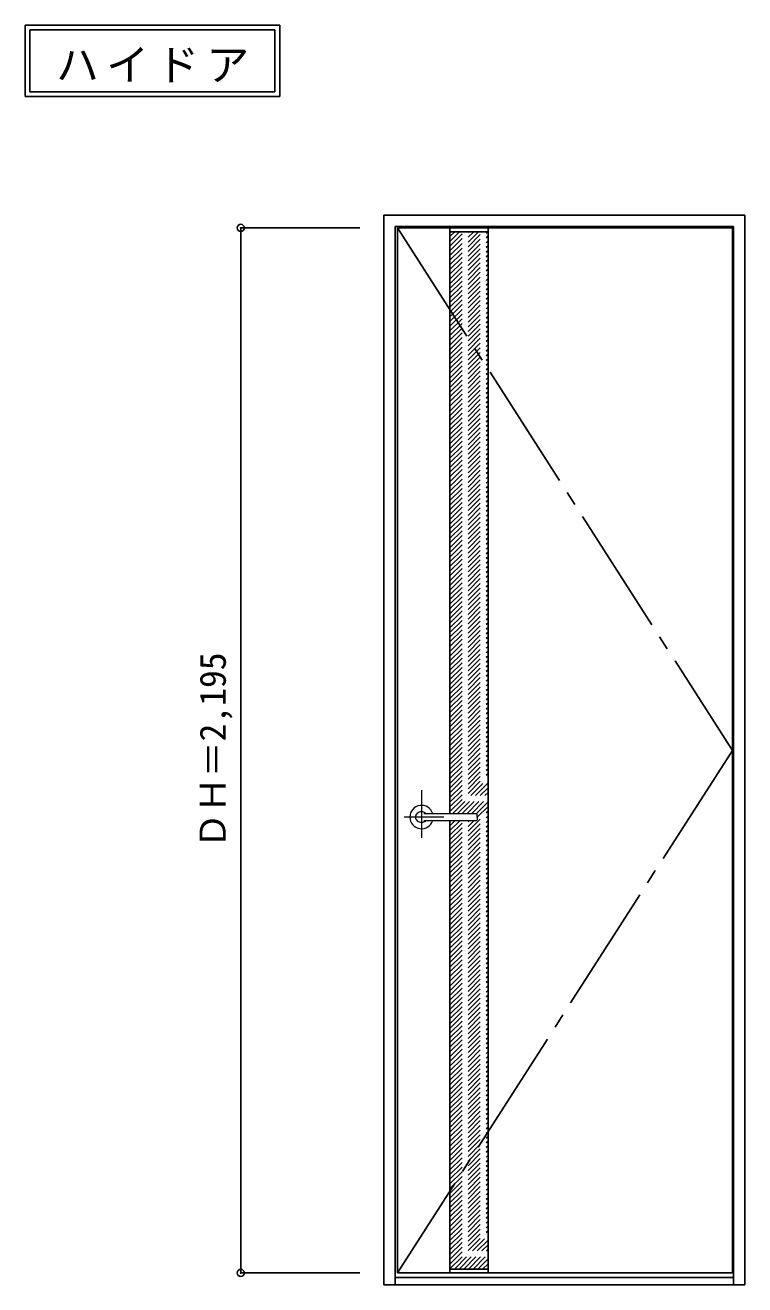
# Model space of a CAD drawing. Units: millimetres, scale not verified. Extents: x -6000 to 5700, y -4307 to 4175.
# Drawn here: x -987 to 524, y -2701 to -56 of the extents above; entities that cross this region are included whole.
import ezdxf
from ezdxf.enums import TextEntityAlignment as Align

# ---------------------------------------------------------------- set-up
doc = ezdxf.new("R2010")
doc.units = ezdxf.units.MM
doc.header["$LTSCALE"] = 30
doc.header["$PDMODE"] = 32
doc.header["$PDSIZE"] = 15
for name, pattern in [('CHAIN1', [8, 5, -1, 1, -1]), ('CHAIN2', [12, 9, -1, 1, -1]), ('DASHED1', [1.8, 1.2, -0.6])]:
    doc.linetypes.add(name, pattern=pattern)
for name, color, linetype in [('0-2_扉', 3, 'Continuous'), ('0-3_仕上げ', 3, 'Continuous'), ('0-4_枠', 3, 'Continuous'), ('0-7', 7, 'CHAIN2'), ('0-A_文字', 7, 'Continuous'), ('0-B_寸法', 7, 'Continuous'), ('0-C_ハッチ', 4, 'DASHED1')]:
    doc.layers.add(name, color=color, linetype=linetype)
doc.layers.add('0-5_レバー', color=7, linetype='Continuous', lineweight=18)
doc.styles.add('ＭＳ ゴシック', font='')
doc.styles.get('ＭＳ ゴシック').set_extended_font_data('MS Gothic')

msp = doc.modelspace()

# ---------------------------------------------------------------- linework, layer by layer
at = {"layer": '0-2_扉'}
for p, q in [((-205.2, -481.25), (497.8, -481.25)), ((-205.2, -2676.25), (-205.2, -481.25)), ((497.8, -2676.25), (497.8, -481.25)), ((-205.2, -2676.25), (497.8, -2676.25))]:
    msp.add_line(p, q, dxfattribs=at)
at = {"layer": '0-3_仕上げ'}
for p, q in [((-95.2, -1711.75), (-95.2, -481.25)), ((-15.2, -2676.25), (-15.2, -481.25)), ((-95.2, -2676.25), (-95.2, -1725.75))]:
    msp.add_line(p, q, dxfattribs=at)
at = {"layer": '0-3_仕上げ', "color": 7}
for p, q in [((-95.2, -489.25), (-15.2, -489.25)), ((-95.2, -2668.25), (-15.2, -2668.25))]:
    msp.add_line(p, q, dxfattribs=at)
at = {"layer": '0-4_枠'}
for p, q in [((-234.2, -454.25), (523.8, -454.25)), ((-234.2, -2701.25), (-234.2, -454.25)), ((523.8, -2701.25), (523.8, -454.25)), ((-210.2, -478.25), (499.8, -478.25)), ((-210.2, -2701.25), (-210.2, -478.25)), ((499.8, -2701.25), (499.8, -478.25)), ((-210.2, -2686.25), (499.8, -2686.25)), ((-234.2, -2701.25), (523.8, -2701.25))]:
    msp.add_line(p, q, dxfattribs=at)
at = {"layer": '0-5_レバー', "color": 4, "linetype": 'CHAIN1'}
for p, q in [((-154.7, -1662.29), (-154.7, -1762.14)), ((-107.9, -1718.75), (-190.92, -1718.75))]:
    msp.add_line(p, q, dxfattribs=at)
at = {"layer": '0-5_レバー'}
for q in [(-37.7, -1713.26), (-37.7, -1724.25)]:
    msp.add_line((-37.7, -1718.75), q, dxfattribs=at)
for points in [[(-144.74, -1711.76), (-145.51, -1710.97), (-147.48, -1709.6), (-149.73, -1708.59), (-152.16, -1707.96), (-154.7, -1707.75), (-157.24, -1707.96), (-159.67, -1708.59), (-161.92, -1709.6), (-163.89, -1710.97), (-165.51, -1712.64), (-166.71, -1714.54), (-167.45, -1716.6), (-167.7, -1718.75), (-167.45, -1720.9), (-166.71, -1722.96), (-165.51, -1724.86), (-163.89, -1726.53), (-161.92, -1727.9), (-159.67, -1728.91), (-157.24, -1729.54), (-154.7, -1729.75), (-152.16, -1729.54), (-149.73, -1728.91), (-147.48, -1727.9), (-145.51, -1726.53), (-144.74, -1725.74)], [(-39.2, -1711.75), (-48.93, -1711.75), (-59.11, -1711.75), (-68.71, -1711.75), (-77.7, -1711.75), (-86.11, -1711.75), (-93.92, -1711.75), (-100.74, -1711.75), (-107.04, -1711.75), (-112.8, -1711.75), (-118.05, -1711.75), (-122.84, -1711.75), (-127.5, -1711.75), (-131.7, -1711.75), (-135.45, -1711.75), (-137.45, -1711.75), (-139.3, -1711.75), (-141.31, -1711.76), (-143.72, -1711.76), (-145.21, -1711.76), (-146.75, -1711.76), (-148.27, -1711.76), (-149.37, -1711.76), (-149.83, -1711.76), (-149.83, -1711.77)], [(-39.2, -1711.75), (-48.28, -1711.75), (-48.68, -1711.75)], [(-149.68, -1725.74), (-149.55, -1725.74), (-149.11, -1725.74), (-148.39, -1725.74), (-147.37, -1725.74), (-146.11, -1725.74), (-144.76, -1725.74), (-141.9, -1725.74), (-138.92, -1725.75), (-135.9, -1725.75), (-132.86, -1725.75), (-129.79, -1725.75), (-126.71, -1725.75), (-122.71, -1725.75), (-118.3, -1725.75), (-113.33, -1725.75), (-107.8, -1725.75), (-101.71, -1725.75), (-95.06, -1725.75), (-87.85, -1725.75), (-79.26, -1725.75), (-70, -1725.75), (-60.06, -1725.75), (-49.45, -1725.75), (-39.2, -1725.75)]]:
    msp.add_lwpolyline(points, dxfattribs=at)
for centre, radius, start, end in [((-154.7, -1718.75), 24.55, 16.59952, 343.36736), ((-39.2, -1713.25), 1.5, 0.00847, 89.9163), ((-39.2, -1713.25), 1.5, 360, 90.17419), ((-39.2, -1724.25), 1.5, 270.16419, 0), ((-39.2, -1724.25), 1.5, 269.91059, 359.99153)]:
    msp.add_arc(centre, radius, start, end, dxfattribs=at)
at = {"layer": '0-7'}
for p, q in [((-205.2, -481.25), (497.8, -1578.75)), ((497.8, -1578.75), (-205.2, -2676.25))]:
    msp.add_line(p, q, dxfattribs=at)
at = {"layer": '0-A_文字'}
for p, q in [((-986.8, -55.5), (-986.8, -205.5)), ((-976.8, -65.5), (-462.47, -65.5)), ((-462.47, -65.5), (-462.47, -195.5)), ((-986.8, -205.5), (-452.47, -205.5))]:
    msp.add_line(p, q, dxfattribs=at)
for points in [[(-986.8, -55.5), (-452.47, -55.5), (-452.47, -205.5)], [(-976.8, -65.5), (-976.8, -195.5), (-462.47, -195.5)]]:
    msp.add_lwpolyline(points, dxfattribs=at)
at = {"layer": '0-B_寸法', "color": 4}
for p, q in [((-534.2, -481.25), (-284.2, -481.25)), ((-534.2, -481.25), (-534.2, -2676.25)), ((-534.2, -2676.25), (-284.2, -2676.25))]:
    msp.add_line(p, q, dxfattribs=at)
at = {"layer": '0-B_寸法'}
for p in [(-534.2, -481.25), (-534.2, -2676.25)]:
    msp.add_point(p, dxfattribs=at)
at = {"layer": '0-C_ハッチ'}
for p, q in [((-95.2, -568.9), (-15.55, -489.25)), ((-95.2, -559), (-25.45, -489.25)), ((-95.2, -549.1), (-35.35, -489.25)), ((-95.2, -539.2), (-45.25, -489.25)), ((-95.2, -529.31), (-55.14, -489.25)), ((-95.2, -519.41), (-65.04, -489.25)), ((-95.2, -509.51), (-74.94, -489.25)), ((-95.2, -499.61), (-84.84, -489.25)), ((-95.2, -489.71), (-94.74, -489.25)), ((-95.2, -578.8), (-15.2, -498.8)), ((-95.2, -588.7), (-15.2, -508.7)), ((-95.2, -598.6), (-15.2, -518.6)), ((-95.2, -608.5), (-15.2, -528.5)), ((-95.2, -618.4), (-15.2, -538.4)), ((-95.2, -628.3), (-15.2, -548.3)), ((-95.2, -638.2), (-15.2, -558.2)), ((-95.2, -648.1), (-15.2, -568.1)), ((-95.2, -658), (-15.2, -578)), ((-95.2, -667.9), (-15.2, -587.9)), ((-95.2, -677.8), (-15.2, -597.8)), ((-95.2, -687.7), (-15.2, -607.7)), ((-95.2, -697.6), (-15.2, -617.6)), ((-95.2, -707.5), (-15.2, -627.5)), ((-95.2, -717.4), (-15.2, -637.4)), ((-95.2, -727.3), (-15.2, -647.3)), ((-95.2, -737.19), (-15.2, -657.19)), ((-95.2, -747.09), (-15.2, -667.09)), ((-95.2, -756.99), (-15.2, -676.99)), ((-95.2, -766.89), (-15.2, -686.89)), ((-95.2, -776.79), (-15.2, -696.79)), ((-95.2, -786.69), (-15.2, -706.69)), ((-95.2, -796.59), (-15.2, -716.59)), ((-95.2, -806.49), (-15.2, -726.49)), ((-95.2, -816.39), (-15.2, -736.39)), ((-95.2, -826.29), (-15.2, -746.29)), ((-95.2, -836.19), (-15.2, -756.19)), ((-95.2, -846.09), (-15.2, -766.09)), ((-95.2, -855.99), (-15.2, -775.99)), ((-95.2, -865.89), (-15.2, -785.89)), ((-95.2, -875.79), (-15.2, -795.79)), ((-95.2, -885.69), (-15.2, -805.69)), ((-95.2, -895.59), (-15.2, -815.59)), ((-95.2, -905.49), (-15.2, -825.49)), ((-95.2, -915.39), (-15.2, -835.39)), ((-95.2, -925.29), (-15.2, -845.29)), ((-95.2, -935.18), (-15.2, -855.18)), ((-95.2, -945.08), (-15.2, -865.08)), ((-95.2, -954.98), (-15.2, -874.98)), ((-95.2, -964.88), (-15.2, -884.88)), ((-95.2, -974.78), (-15.2, -894.78)), ((-95.2, -984.68), (-15.2, -904.68)), ((-95.2, -994.58), (-15.2, -914.58)), ((-95.2, -1004.48), (-15.2, -924.48)), ((-95.2, -1014.38), (-15.2, -934.38)), ((-95.2, -1024.28), (-15.2, -944.28)), ((-95.2, -1034.18), (-15.2, -954.18)), ((-95.2, -1044.08), (-15.2, -964.08)), ((-95.2, -1053.98), (-15.2, -973.98)), ((-95.2, -1063.88), (-15.2, -983.88)), ((-95.2, -1073.78), (-15.2, -993.78)), ((-95.2, -1083.68), (-15.2, -1003.68)), ((-95.2, -1093.58), (-15.2, -1013.58)), ((-95.2, -1103.48), (-15.2, -1023.48)), ((-95.2, -1113.38), (-15.2, -1033.38)), ((-95.2, -1123.28), (-15.2, -1043.28)), ((-95.2, -1133.17), (-15.2, -1053.17)), ((-95.2, -1143.07), (-15.2, -1063.07)), ((-95.2, -1152.97), (-15.2, -1072.97)), ((-95.2, -1162.87), (-15.2, -1082.87)), ((-95.2, -1172.77), (-15.2, -1092.77)), ((-95.2, -1182.67), (-15.2, -1102.67)), ((-95.2, -1192.57), (-15.2, -1112.57)), ((-95.2, -1202.47), (-15.2, -1122.47)), ((-95.2, -1212.37), (-15.2, -1132.37)), ((-95.2, -1222.27), (-15.2, -1142.27)), ((-95.2, -1232.17), (-15.2, -1152.17)), ((-95.2, -1242.07), (-15.2, -1162.07)), ((-95.2, -1251.97), (-15.2, -1171.97)), ((-95.2, -1261.87), (-15.2, -1181.87)), ((-95.2, -1271.77), (-15.2, -1191.77)), ((-95.2, -1281.67), (-15.2, -1201.67)), ((-95.2, -1291.57), (-15.2, -1211.57)), ((-95.2, -1301.47), (-15.2, -1221.47)), ((-95.2, -1311.37), (-15.2, -1231.37)), ((-95.2, -1321.26), (-15.2, -1241.26)), ((-95.2, -1331.16), (-15.2, -1251.16)), ((-95.2, -1341.06), (-15.2, -1261.06)), ((-95.2, -1350.96), (-15.2, -1270.96)), ((-95.2, -1360.86), (-15.2, -1280.86)), ((-95.2, -1370.76), (-15.2, -1290.76)), ((-95.2, -1380.66), (-15.2, -1300.66)), ((-95.2, -1390.56), (-15.2, -1310.56)), ((-95.2, -1400.46), (-15.2, -1320.46)), ((-95.2, -1410.36), (-15.2, -1330.36)), ((-95.2, -1420.26), (-15.2, -1340.26)), ((-95.2, -1430.16), (-15.2, -1350.16)), ((-95.2, -1440.06), (-15.2, -1360.06)), ((-95.2, -1449.96), (-15.2, -1369.96)), ((-95.2, -1459.86), (-15.2, -1379.86)), ((-95.2, -1469.76), (-15.2, -1389.76)), ((-95.2, -1479.66), (-15.2, -1399.66)), ((-95.2, -1489.56), (-15.2, -1409.56)), ((-95.2, -1499.46), (-15.2, -1419.46)), ((-95.2, -1509.36), (-15.2, -1429.36)), ((-95.2, -1519.25), (-15.2, -1439.25)), ((-95.2, -1529.15), (-15.2, -1449.15)), ((-95.2, -1539.05), (-15.2, -1459.05)), ((-95.2, -1548.95), (-15.2, -1468.95)), ((-95.2, -1558.85), (-15.2, -1478.85)), ((-95.2, -1568.75), (-15.2, -1488.75)), ((-95.2, -1578.65), (-15.2, -1498.65)), ((-95.2, -1588.55), (-15.2, -1508.55)), ((-95.2, -1598.45), (-15.2, -1518.45)), ((-95.2, -1608.35), (-15.2, -1528.35)), ((-95.2, -1618.25), (-15.2, -1538.25)), ((-95.2, -1628.15), (-15.2, -1548.15)), ((-95.2, -1638.05), (-15.2, -1558.05)), ((-95.2, -1647.95), (-15.2, -1567.95)), ((-95.2, -1657.85), (-15.2, -1577.85)), ((-95.2, -1667.75), (-15.2, -1587.75)), ((-95.2, -1677.65), (-15.2, -1597.65)), ((-95.2, -1687.55), (-15.2, -1607.55)), ((-95.2, -1697.45), (-15.2, -1617.45)), ((-95.2, -1707.35), (-15.2, -1627.35)), ((-89.71, -1711.75), (-15.2, -1637.24)), ((-79.81, -1711.75), (-15.2, -1647.14)), ((-69.91, -1711.75), (-15.2, -1657.04)), ((-60.01, -1711.75), (-15.2, -1666.94)), ((-50.11, -1711.75), (-15.2, -1676.84)), ((-40.21, -1711.75), (-15.2, -1686.74)), ((-95.2, -1786.54), (-15.2, -1706.54)), ((-95.2, -1796.44), (-15.2, -1716.44)), ((-37.7, -1719.14), (-15.2, -1696.64)), ((-95.2, -1727.14), (-93.8, -1725.75)), ((-95.2, -1737.04), (-83.9, -1725.75)), ((-95.2, -1746.94), (-74.01, -1725.75)), ((-95.2, -1756.84), (-64.11, -1725.75)), ((-95.2, -1766.74), (-54.21, -1725.75)), ((-95.2, -1776.64), (-44.31, -1725.75)), ((-95.2, -1806.34), (-15.2, -1726.34)), ((-95.2, -1816.24), (-15.2, -1736.24)), ((-95.2, -1826.14), (-15.2, -1746.14)), ((-95.2, -1836.04), (-15.2, -1756.04)), ((-95.2, -1845.94), (-15.2, -1765.94)), ((-95.2, -1855.84), (-15.2, -1775.84)), ((-95.2, -1865.74), (-15.2, -1785.74)), ((-95.2, -1875.64), (-15.2, -1795.64)), ((-95.2, -1885.54), (-15.2, -1805.54)), ((-95.2, -1895.44), (-15.2, -1815.44)), ((-95.2, -1905.34), (-15.2, -1825.34)), ((-95.2, -1915.23), (-15.2, -1835.23)), ((-95.2, -1925.13), (-15.2, -1845.13)), ((-95.2, -1935.03), (-15.2, -1855.03)), ((-95.2, -1944.93), (-15.2, -1864.93)), ((-95.2, -1954.83), (-15.2, -1874.83)), ((-95.2, -1964.73), (-15.2, -1884.73)), ((-95.2, -1974.63), (-15.2, -1894.63)), ((-95.2, -1984.53), (-15.2, -1904.53)), ((-95.2, -1994.43), (-15.2, -1914.43)), ((-95.2, -2004.33), (-15.2, -1924.33)), ((-95.2, -2014.23), (-15.2, -1934.23)), ((-95.2, -2024.13), (-15.2, -1944.13)), ((-95.2, -2034.03), (-15.2, -1954.03)), ((-95.2, -2043.93), (-15.2, -1963.93)), ((-95.2, -2053.83), (-15.2, -1973.83)), ((-95.2, -2063.73), (-15.2, -1983.73)), ((-95.2, -2073.63), (-15.2, -1993.63)), ((-95.2, -2083.53), (-15.2, -2003.53)), ((-95.2, -2093.43), (-15.2, -2013.43)), ((-95.2, -2103.33), (-15.2, -2023.33)), ((-95.2, -2113.22), (-15.2, -2033.22)), ((-95.2, -2123.12), (-15.2, -2043.12)), ((-95.2, -2133.02), (-15.2, -2053.02)), ((-95.2, -2142.92), (-15.2, -2062.92)), ((-95.2, -2152.82), (-15.2, -2072.82)), ((-95.2, -2162.72), (-15.2, -2082.72)), ((-95.2, -2172.62), (-15.2, -2092.62)), ((-95.2, -2182.52), (-15.2, -2102.52)), ((-95.2, -2192.42), (-15.2, -2112.42)), ((-95.2, -2202.32), (-15.2, -2122.32)), ((-95.2, -2212.22), (-15.2, -2132.22)), ((-95.2, -2222.12), (-15.2, -2142.12)), ((-95.2, -2232.02), (-15.2, -2152.02)), ((-95.2, -2241.92), (-15.2, -2161.92)), ((-95.2, -2251.82), (-15.2, -2171.82)), ((-95.2, -2261.72), (-15.2, -2181.72)), ((-95.2, -2271.62), (-15.2, -2191.62)), ((-95.2, -2281.52), (-15.2, -2201.52)), ((-95.2, -2291.42), (-15.2, -2211.42)), ((-95.2, -2301.31), (-15.2, -2221.31)), ((-95.2, -2311.21), (-15.2, -2231.21)), ((-95.2, -2321.11), (-15.2, -2241.11)), ((-95.2, -2331.01), (-15.2, -2251.01)), ((-95.2, -2340.91), (-15.2, -2260.91)), ((-95.2, -2350.81), (-15.2, -2270.81)), ((-95.2, -2360.71), (-15.2, -2280.71)), ((-95.2, -2370.61), (-15.2, -2290.61)), ((-95.2, -2380.51), (-15.2, -2300.51)), ((-95.2, -2390.41), (-15.2, -2310.41)), ((-95.2, -2400.31), (-15.2, -2320.31)), ((-95.2, -2410.21), (-15.2, -2330.21)), ((-95.2, -2420.11), (-15.2, -2340.11)), ((-95.2, -2430.01), (-15.2, -2350.01)), ((-95.2, -2439.91), (-15.2, -2359.91)), ((-95.2, -2449.81), (-15.2, -2369.81)), ((-95.2, -2459.71), (-15.2, -2379.71)), ((-95.2, -2469.61), (-15.2, -2389.61)), ((-95.2, -2479.51), (-15.2, -2399.51)), ((-95.2, -2489.41), (-15.2, -2409.41)), ((-95.2, -2499.3), (-15.2, -2419.3)), ((-95.2, -2509.2), (-15.2, -2429.2)), ((-95.2, -2519.1), (-15.2, -2439.1)), ((-95.2, -2529), (-15.2, -2449)), ((-95.2, -2538.9), (-15.2, -2458.9)), ((-95.2, -2548.8), (-15.2, -2468.8)), ((-95.2, -2558.7), (-15.2, -2478.7)), ((-95.2, -2568.6), (-15.2, -2488.6)), ((-95.2, -2578.5), (-15.2, -2498.5)), ((-95.2, -2588.4), (-15.2, -2508.4)), ((-95.2, -2598.3), (-15.2, -2518.3)), ((-95.2, -2608.2), (-15.2, -2528.2)), ((-95.2, -2618.1), (-15.2, -2538.1)), ((-95.2, -2628), (-15.2, -2548)), ((-95.2, -2637.9), (-15.2, -2557.9)), ((-95.2, -2647.8), (-15.2, -2567.8)), ((-95.2, -2657.7), (-15.2, -2577.7)), ((-95.2, -2667.6), (-15.2, -2587.6)), ((-85.95, -2668.25), (-15.2, -2597.5)), ((-76.05, -2668.25), (-15.2, -2607.4)), ((-66.16, -2668.25), (-15.2, -2617.29)), ((-56.26, -2668.25), (-15.2, -2627.19)), ((-46.36, -2668.25), (-15.2, -2637.09)), ((-36.46, -2668.25), (-15.2, -2646.99)), ((-26.56, -2668.25), (-15.2, -2656.89)), ((-16.66, -2668.25), (-15.2, -2666.79))]:
    msp.add_line(p, q, dxfattribs=at)

# ---------------------------------------------------------------- texts
at = {"layer": '0-A_文字', "insert": (-922.14, -175.5), "char_height": 65.98, "attachment_point": 7, "style": 'ＭＳ ゴシック'}
msp.add_mtext('\\T1.17;ハイドア', dxfattribs=at)
at = {"layer": '0-B_寸法', "style": 'ＭＳ ゴシック'}
msp.add_text('ＤＨ＝2,195', height=54.99, rotation=90, dxfattribs=at).set_placement((-549.2, -1785), align=Align.BOTTOM_LEFT)

doc.saveas('drawing.dxf')
